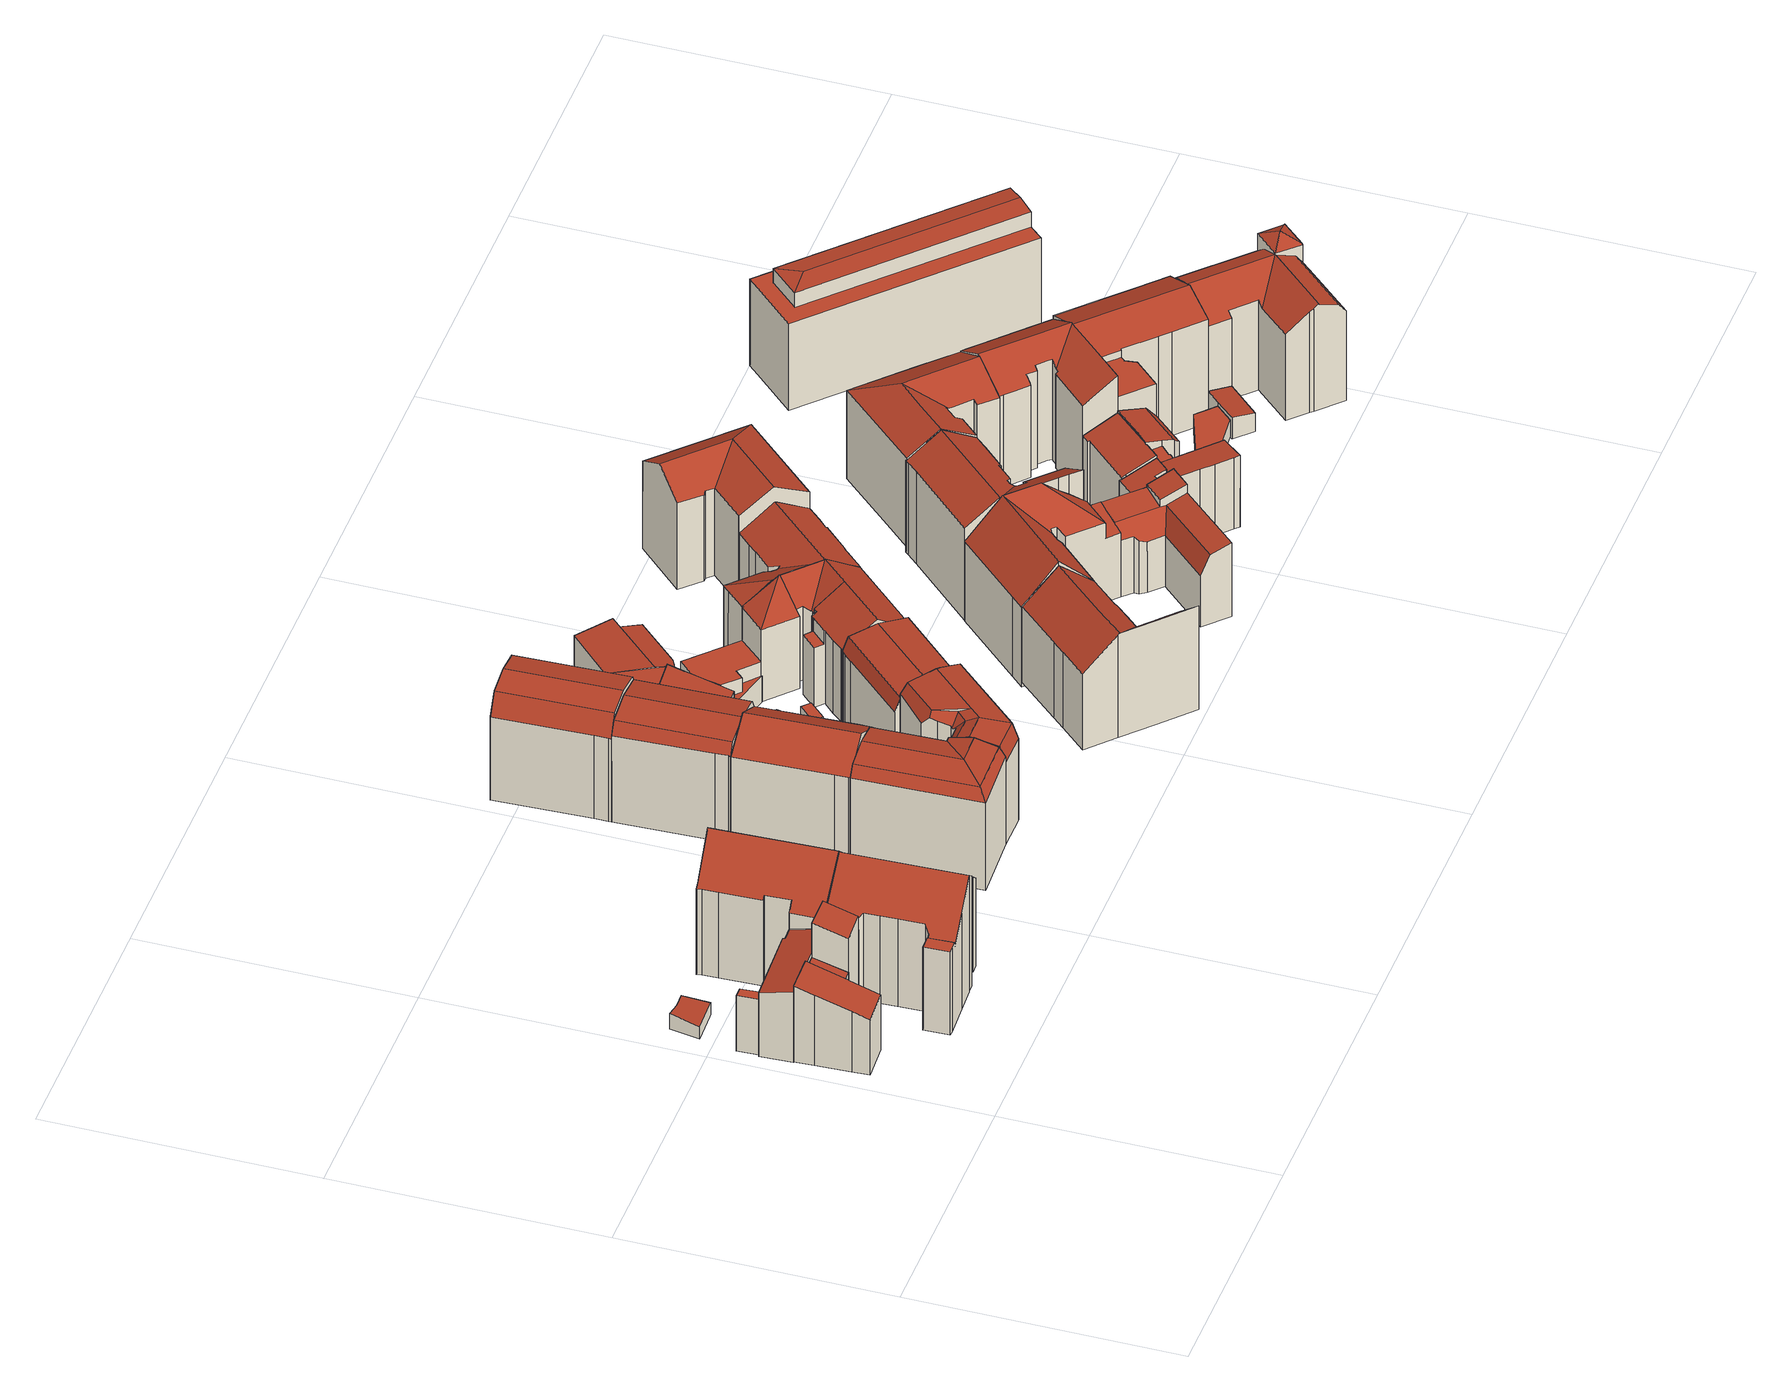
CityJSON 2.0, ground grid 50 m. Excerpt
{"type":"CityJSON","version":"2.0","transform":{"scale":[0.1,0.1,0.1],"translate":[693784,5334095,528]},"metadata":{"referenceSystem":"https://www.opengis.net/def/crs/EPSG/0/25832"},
"CityObjects":{
"building1":{"type":"Building","attributes":{"Gemeindeschluessel":"09162000","HoeheDach":"542.620","HoeheGrund":"530.890","Methode":"3100","NiedrigsteTraufeDesGebaeudes":"542.620","Geometrietyp2DReferenz":"3000","function":"31001_2000","roofType":"1000","measuredHeight":11.73},"geometry":[{"type":"MultiSurface","lod":"2","boundaries":[[[0,1,2,3]],[[4,5,6,7]],[[1,0,5,4]],[[7,6,3,2]],[[1,4,7,2]],[[5,0,3,6]]],"semantics":{"surfaces":[{"type":"WallSurface"},{"type":"RoofSurface"},{"type":"GroundSurface"}],"values":[0,0,1,2,0,0]}}]},
"building2":{"type":"Building","attributes":{"Gemeindeschluessel":"09162000","HoeheDach":"546.995","HoeheGrund":"531.020","Methode":"2000","NiedrigsteTraufeDesGebaeudes":"542.704","Geometrietyp2DReferenz":"3000","function":"31001_1000","roofType":"2100","measuredHeight":15.97,"storeysAboveGround":3},"geometry":[{"type":"MultiSurface","lod":"2","boundaries":[[[8,9,10,11,12]],[[13,14,15,16]],[[15,14,17,18,19,20,21,22]],[[23,11,10,24]],[[21,12,11,23,25,26,22]],[[27,17,14,13]],[[24,10,9,28]],[[24,28,29,30,31,27,13,16,26,25,23]],[[30,29,28,9,8,20,19]],[[12,21,20,8]],[[31,18,17,27]],[[16,15,22,26]],[[30,19,18,31]]],"semantics":{"surfaces":[{"type":"RoofSurface"},{"type":"WallSurface"},{"type":"GroundSurface"}],"values":[0,1,0,1,1,1,1,2,1,1,1,1,1]}}]},
"building3":{"type":"Building","attributes":{"Gemeindeschluessel":"09162000","HoeheDach":"545.881","HoeheGrund":"530.920","Methode":"1000","NiedrigsteTraufeDesGebaeudes":"544.334","Geometrietyp2DReferenz":"3000","function":"31001_1000","roofType":"2100","measuredHeight":14.96,"storeysAboveGround":3},"geometry":[{"type":"MultiSurface","lod":"2","boundaries":[[[32,33,34,35]],[[36,37,38,39,7,6]],[[40,41,35,34,42,43]],[[44,45,46,47]],[[41,40,44,47,48,6,7,39,32,35]],[[39,38,33,32]],[[46,45,43,42,34,33,38,37,36,49]],[[40,43,45,44]],[[48,49,36,6]],[[47,46,49,48]]],"semantics":{"surfaces":[{"type":"WallSurface"},{"type":"GroundSurface"},{"type":"RoofSurface"}],"values":[0,0,0,0,1,0,2,0,0,0]}}]},
"building4":{"type":"Building","attributes":{"Gemeindeschluessel":"09162000","HoeheDach":"533.959","HoeheGrund":"530.830","Methode":"1000","NiedrigsteTraufeDesGebaeudes":"533.350","Geometrietyp2DReferenz":"3000","function":"31001_2000","roofType":"9999","measuredHeight":3.13},"geometry":[{"type":"MultiSurface","lod":"2","boundaries":[[[50,51,52,53,54,55]],[[56,53,52,57,58,59]],[[54,53,56,59,60,61,55]],[[62,60,59,58]],[[50,55,61,63]],[[51,50,63,62,58,57,52]],[[63,61,60,62]]],"semantics":{"surfaces":[{"type":"WallSurface"},{"type":"RoofSurface"},{"type":"GroundSurface"}],"values":[0,0,1,0,0,2,0]}}]},
"building5":{"type":"Building","attributes":{"Gemeindeschluessel":"09162000","HoeheDach":"555.430","HoeheGrund":"530.810","Methode":"2000","NiedrigsteTraufeDesGebaeudes":"547.270","Geometrietyp2DReferenz":"3000","function":"31001_1000","roofType":"3100","measuredHeight":24.62,"storeysAboveGround":5},"geometry":[{"type":"MultiSurface","lod":"2","boundaries":[[[64,65,66,67]],[[68,69,70,71]],[[72,73,74,75,76,77,78]],[[79,80,81,73,72]],[[82,83,84,85,86,87,88,89,90,91,92,70,69,93,75,74,94]],[[95,93,69,68]],[[96,97,98,99]],[[100,101,102,103,104,105,106,107,108,109,98,97,85,84]],[[110,80,79,111]],[[85,97,96,112,113,86]],[[114,104,103,115]],[[110,116,117,82,94,81,80]],[[118,107,106,119]],[[111,79,72,78]],[[120,83,82,117]],[[121,91,90,122]],[[120,123,124,100,84,83]],[[125,102,101,126]],[[119,127,114,115,125,126,124,123,120,117,116,110,111,78,77,76,95,68,71,128,121,122,129,130,131,132,133,113,112,96,99,134,135,118]],[[127,105,104,114]],[[65,88,87,133,132,131,66]],[[135,108,107,118]],[[99,98,109,134]],[[130,129,122,90,89,64,67]],[[119,106,105,127]],[[71,70,92,128]],[[76,75,93,95]],[[134,109,108,135]],[[74,73,81,94]],[[128,92,91,121]],[[115,103,102,125]],[[126,101,100,124]],[[133,87,86,113]],[[130,67,66,131]],[[88,65,64,89]]],"semantics":{"surfaces":[{"type":"RoofSurface"},{"type":"WallSurface"},{"type":"GroundSurface"}],"values":[0,1,1,0,0,1,1,0,1,1,1,1,1,1,1,1,1,1,2,1,1,1,1,1,1,1,1,1,1,1,1,1,1,1,1]}}]},
"building6":{"type":"Building","attributes":{"Gemeindeschluessel":"09162000","HoeheDach":"555.786","HoeheGrund":"530.720","Methode":"2000","NiedrigsteTraufeDesGebaeudes":"547.889","Geometrietyp2DReferenz":"3000","function":"31001_1000","roofType":"3100","measuredHeight":25.07,"storeysAboveGround":5},"geometry":[{"type":"MultiSurface","lod":"2","boundaries":[[[136,137,138,139]],[[140,141,142,143,144,145]],[[146,147,148,149,150,151]],[[139,138,152,153]],[[154,155,156,157]],[[158,157,156,159,142,141]],[[143,142,159,160,161,162,163,152,138,137,164,165,166,144]],[[163,162,161,167,168,169]],[[159,156,155,151,150,149,170,160]],[[161,160,170,149,148,171,172,167]],[[158,141,140,145,173,174,175,136,139,153,169,168,167,172,171,148,147,146,154,157]],[[146,151,155,154]],[[175,164,137,136]],[[174,165,164,175]],[[173,166,165,174]],[[153,152,163,169]],[[145,144,166,173]]],"semantics":{"surfaces":[{"type":"WallSurface"},{"type":"RoofSurface"},{"type":"GroundSurface"}],"values":[0,0,0,0,0,0,1,0,1,0,2,0,0,0,0,0,0]}}]},
"building7":{"type":"Building","attributes":{"Gemeindeschluessel":"09162000","HoeheDach":"552.130","HoeheGrund":"530.731","Methode":"2000","NiedrigsteTraufeDesGebaeudes":"548.979","Geometrietyp2DReferenz":"3000","function":"31001_9998","roofType":"3100","measuredHeight":21.4,"storeysAboveGround":5},"geometry":[{"type":"MultiSurface","lod":"2","boundaries":[[[176,177,178,179]],[[177,180,181]],[[182,180,177,176]],[[183,184,181,180,182,185,186]],[[177,181,187,178]],[[188,189,190,179,178,187,191]],[[192,193,183,186]],[[190,189,194,195]],[[194,189,188,193,192]],[[176,179,190,195]],[[185,182,176,195]],[[191,187,181,184]],[[185,195,194,192,186]],[[193,188,191,184,183]]],"semantics":{"surfaces":[{"type":"RoofSurface"},{"type":"WallSurface"},{"type":"GroundSurface"}],"values":[0,1,0,1,0,1,1,0,1,0,0,1,0,2]}}]},
"building8":{"type":"Building","attributes":{"Gemeindeschluessel":"09162000","HoeheDach":"553.183","HoeheGrund":"530.721","Methode":"2000","NiedrigsteTraufeDesGebaeudes":"549.172","Geometrietyp2DReferenz":"3000","function":"31001_9998","roofType":"3100","measuredHeight":22.46,"storeysAboveGround":5},"geometry":[{"type":"MultiSurface","lod":"2","boundaries":[[[196,197,198,199,200]],[[201,202,203,204,198,197]],[[200,199,205,206]],[[207,208,209,191]],[[210,202,201,211]],[[188,203,202,210]],[[204,209,208,212,205,199,198]],[[213,212,208,207]],[[191,209,204,203,188]],[[206,205,212,213]],[[196,200,206,213,207,191,188,210,211]],[[211,201,197,196]]],"semantics":{"surfaces":[{"type":"WallSurface"},{"type":"RoofSurface"},{"type":"GroundSurface"}],"values":[0,1,0,0,0,0,1,0,0,0,2,0]}}]},
"building9":{"type":"Building","attributes":{"Gemeindeschluessel":"09162000","HoeheDach":"552.180","HoeheGrund":"530.696","Methode":"2000","NiedrigsteTraufeDesGebaeudes":"548.830","Geometrietyp2DReferenz":"3000","function":"31001_9998","roofType":"3100","measuredHeight":21.48,"storeysAboveGround":5},"geometry":[{"type":"MultiSurface","lod":"2","boundaries":[[[214,215,216,217,218,219]],[[220,221,222,223,224,219,218]],[[196,225,226,221,220,227,228,200]],[[226,229,222,221]],[[230,231,224,223]],[[228,216,215,200]],[[225,232,229,226]],[[220,218,217,227]],[[227,217,216,228]],[[196,200,215,214,231,230,233]],[[231,214,219,224]],[[196,233,232,225]],[[229,232,233,230,223,222]]],"semantics":{"surfaces":[{"type":"RoofSurface"},{"type":"WallSurface"},{"type":"GroundSurface"}],"values":[0,1,2,1,0,1,1,1,1,1,0,1,0]}}]},
"building10":{"type":"Building","attributes":{"Gemeindeschluessel":"09162000","HoeheDach":"552.080","HoeheGrund":"530.688","Methode":"2000","NiedrigsteTraufeDesGebaeudes":"547.943","Geometrietyp2DReferenz":"3000","function":"31001_9998","roofType":"2100","measuredHeight":21.39,"storeysAboveGround":5},"geometry":[{"type":"MultiSurface","lod":"2","boundaries":[[[234,235,236,237]],[[238,239,240,241,242]],[[237,236,243,183]],[[244,245,246,247]],[[248,249,250,251]],[[236,235,252,253]],[[254,251,250,255,256]],[[249,248,257,258,259,260]],[[254,256,261,262]],[[263,264,265]],[[264,241,240,266,265]],[[183,243,267,244,247,268,184]],[[239,262,261,266,240]],[[245,264,263,246]],[[247,246,259,258,268]],[[243,236,253,267]],[[254,262,239,238,234,237,183,184,257,248,251]],[[253,252,242,241,264,245]],[[267,253,245,244]],[[263,265,255,250,249,260]],[[234,238,242,252,235]],[[246,263,260,259]],[[255,265,266,261,256]],[[184,268,258,257]]],"semantics":{"surfaces":[{"type":"WallSurface"},{"type":"RoofSurface"},{"type":"GroundSurface"}],"values":[0,0,0,1,0,1,0,0,0,0,1,0,0,1,1,1,2,1,1,1,0,1,1,0]}}]},
"building11":{"type":"Building","attributes":{"Gemeindeschluessel":"09162000","HoeheDach":"553.071","HoeheGrund":"530.691","Methode":"2000","NiedrigsteTraufeDesGebaeudes":"548.026","Geometrietyp2DReferenz":"3000","function":"31001_9998","roofType":"3100","measuredHeight":22.38,"storeysAboveGround":5},"geometry":[{"type":"MultiSurface","lod":"2","boundaries":[[[221,269,270,271]],[[272,273,220,221,271,274,275,276]],[[272,277,278,273]],[[273,278,279,220]],[[271,270,280,274]],[[220,279,281,282,283,269,221]],[[284,276,275,285,286,287,288]],[[282,281,288,287]],[[277,272,276,284]],[[280,270,269,283,286,285]],[[274,280,285,275]],[[277,284,288,281,279,278]],[[283,282,287,286]]],"semantics":{"surfaces":[{"type":"WallSurface"},{"type":"GroundSurface"},{"type":"RoofSurface"}],"values":[0,1,0,0,0,0,0,2,0,2,0,2,2]}}]},
"building12":{"type":"Building","attributes":{"Gemeindeschluessel":"09162000","HoeheDach":"538.219","HoeheGrund":"530.632","Methode":"1000","NiedrigsteTraufeDesGebaeudes":"536.953","Geometrietyp2DReferenz":"3000","function":"31001_2000","roofType":"2100","measuredHeight":7.59,"storeysAboveGround":2},"geometry":[{"type":"MultiSurface","lod":"2","boundaries":[[[289,290,291,292]],[[293,294,291,290,295,296]],[[297,298,299,289,292,300]],[[289,299,295,290]],[[297,300,294,293]],[[299,298,296,295]],[[298,297,293,296]],[[292,291,294,300]]],"semantics":{"surfaces":[{"type":"WallSurface"},{"type":"RoofSurface"},{"type":"GroundSurface"}],"values":[0,1,2,0,0,0,0,0]}}]},
"building13":{"type":"Building","attributes":{"Gemeindeschluessel":"09162000","HoeheDach":"534.201","HoeheGrund":"530.664","Methode":"1000","NiedrigsteTraufeDesGebaeudes":"534.201","Geometrietyp2DReferenz":"3000","function":"31001_2000","roofType":"1000","measuredHeight":3.54},"geometry":[{"type":"MultiSurface","lod":"2","boundaries":[[[301,302,303,304]],[[305,304,303,306]],[[307,308,305,306]],[[307,302,301,308]],[[307,306,303,302]],[[308,301,304,305]]],"semantics":{"surfaces":[{"type":"WallSurface"},{"type":"GroundSurface"},{"type":"RoofSurface"}],"values":[0,0,0,0,1,2]}}]},
"building14":{"type":"Building","attributes":{"Gemeindeschluessel":"09162000","HoeheDach":"549.255","HoeheGrund":"530.826","Methode":"2000","NiedrigsteTraufeDesGebaeudes":"545.512","Geometrietyp2DReferenz":"3000","function":"31001_9998","roofType":"3100","measuredHeight":18.43,"storeysAboveGround":4},"geometry":[{"type":"MultiSurface","lod":"2","boundaries":[[[309,310,311,312]],[[313,311,310,314,315,316]],[[313,317,312,311]],[[318,319,320,321]],[[316,322,323,317,313]],[[324,325,326,327]],[[328,329,330,331]],[[332,322,316,315,333,334]],[[335,336,326,325,320,319,330,329,337]],[[323,322,332,338]],[[339,314,310,309]],[[331,330,319,318]],[[325,324,321,320]],[[335,334,333,336]],[[340,338,332,334,335,337]],[[333,315,314,339,327,326,336]],[[317,323,338,340,328,331,318,321,324,327,339,309,312]],[[340,337,329,328]]],"semantics":{"surfaces":[{"type":"WallSurface"},{"type":"RoofSurface"},{"type":"GroundSurface"}],"values":[0,1,0,0,0,0,0,1,1,0,0,0,0,1,0,0,2,0]}}]},
"building15":{"type":"Building","attributes":{"Gemeindeschluessel":"09162000","HoeheDach":"539.510","HoeheGrund":"530.661","Methode":"2000","NiedrigsteTraufeDesGebaeudes":"537.499","Geometrietyp2DReferenz":"3000","function":"31001_2000","roofType":"2100","measuredHeight":8.85,"storeysAboveGround":2},"geometry":[{"type":"MultiSurface","lod":"2","boundaries":[[[341,342,343,344]],[[345,341,344,346,347,348,349]],[[346,350,351,347]],[[342,352,353,354,351,350,343]],[[348,354,353,349]],[[345,352,342,341]],[[347,351,354,348]],[[349,353,352,345]],[[344,343,350,346]]],"semantics":{"surfaces":[{"type":"WallSurface"},{"type":"GroundSurface"},{"type":"RoofSurface"}],"values":[0,1,0,2,0,0,0,0,0]}}]},
"building16":{"type":"Building","attributes":{"Gemeindeschluessel":"09162000","HoeheDach":"533.245","HoeheGrund":"530.945","Methode":"1000","NiedrigsteTraufeDesGebaeudes":"533.245","Geometrietyp2DReferenz":"3000","function":"51009_1610","roofType":"1000","measuredHeight":2.3},"geometry":[{"type":"MultiSurface","lod":"2","boundaries":[[[355,356,357,358]],[[359,360,356,355]],[[361,357,356,360]],[[362,361,360,359]],[[355,358,362,359]],[[358,357,361,362]]],"semantics":{"surfaces":[{"type":"WallSurface"},{"type":"RoofSurface"},{"type":"GroundSurface"}],"values":[0,0,1,0,2,0]}}]},
"building17":{"type":"Building","attributes":{"Gemeindeschluessel":"09162000","HoeheDach":"538.840","HoeheGrund":"530.705","Methode":"2000","NiedrigsteTraufeDesGebaeudes":"537.329","Geometrietyp2DReferenz":"3000","function":"31001_2000","roofType":"1000","measuredHeight":8.13,"storeysAboveGround":2},"geometry":[{"type":"MultiSurface","lod":"2","boundaries":[[[363,364,365,346]],[[366,367,368,369]],[[369,368,370,371]],[[344,372,373,374]],[[346,365,372,344]],[[374,373,367,366]],[[371,370,364,363]],[[374,366,369,371,363,346,344]],[[372,365,364,370,368,367,373]]],"semantics":{"surfaces":[{"type":"WallSurface"},{"type":"GroundSurface"},{"type":"RoofSurface"}],"values":[0,0,0,0,0,0,0,1,2]}}]},
"building18":{"type":"Building","attributes":{"Gemeindeschluessel":"09162000","HoeheDach":"552.861","HoeheGrund":"530.870","Methode":"1000","NiedrigsteTraufeDesGebaeudes":"546.831","Geometrietyp2DReferenz":"3000","function":"31001_9998","roofType":"3100","measuredHeight":21.99,"storeysAboveGround":4},"geometry":[{"type":"MultiSurface","lod":"2","boundaries":[[[375,376,377,378,379,380,381,382,383,384]],[[385,381,380,386]],[[387,388,389,390,391,392,376,375]],[[393,394,395,396]],[[382,381,385,397,398]],[[399,378,377,400]],[[401,402,403,404]],[[391,405,406,392]],[[386,380,379,407]],[[396,395,398,397]],[[408,409,410,388,387,375,384,411,412]],[[405,391,390,413]],[[413,390,389,414]],[[406,415,400,377,376,392]],[[411,384,383,382,398,395,394,416,403,402]],[[407,379,378,399]],[[403,416,394,393,417,404]],[[386,407,399,400,415,406,405,413,414,410,409,408,412,401,404,417,393,396,397,385]],[[414,389,388,410]],[[412,411,402,401]]],"semantics":{"surfaces":[{"type":"RoofSurface"},{"type":"WallSurface"},{"type":"GroundSurface"}],"values":[0,1,0,1,1,1,1,1,1,1,1,1,1,1,0,1,1,2,1,1]}}]},
"building19":{"type":"Building","attributes":{"Gemeindeschluessel":"09162000","HoeheDach":"538.473","HoeheGrund":"530.968","Methode":"2000","NiedrigsteTraufeDesGebaeudes":"537.447","Geometrietyp2DReferenz":"3000","function":"31001_2000","roofType":"1000","measuredHeight":7.5,"storeysAboveGround":2},"geometry":[{"type":"MultiSurface","lod":"2","boundaries":[[[418,419,420,421,422]],[[419,423,424,420]],[[423,425,426,427,424]],[[420,424,427,421]],[[423,419,418,425]],[[421,427,426,422]],[[422,426,425,418]]],"semantics":{"surfaces":[{"type":"GroundSurface"},{"type":"WallSurface"},{"type":"RoofSurface"}],"values":[0,1,2,1,1,1,1]}}]},
"building20":{"type":"Building","attributes":{"Gemeindeschluessel":"09162000","HoeheDach":"550.090","HoeheGrund":"530.601","Methode":"2000","NiedrigsteTraufeDesGebaeudes":"536.090","Geometrietyp2DReferenz":"3000","function":"31001_1000","roofType":"3100","measuredHeight":19.49,"storeysAboveGround":5},"geometry":[{"type":"MultiSurface","lod":"2","boundaries":[[[428,429,430,431,432,433]],[[434,435,436,437,438,439,440,441]],[[442,433,443,444]],[[445,437,436,446]],[[447,448,449,450]],[[451,452,453,454]],[[455,456,457,458,430,429]],[[459,460,448,461]],[[462,463,464,459,461,465]],[[466,467,468,469]],[[470,428,433,442,463,471]],[[438,472,473,439]],[[463,442,474,464]],[[472,438,437,445]],[[475,476,477,478]],[[479,480,481,482,467,466]],[[431,430,458]],[[483,484,434,441,485,486]],[[441,440,487,453,452,468,467,482,488,489,485]],[[483,486,490,491,481,480,492,493,451,454,494,456,455,470,471,495,496,447,450,475,478,497,498,499,473,472,445,446,500,484]],[[464,474,460,459]],[[471,463,462,495]],[[501,487,440]],[[457,456,494,502,503]],[[440,439,504,503,502,501]],[[469,505,479,466]],[[447,496,465,461,448]],[[504,439,473,499,506,432,431]],[[500,435,434,484]],[[446,436,435,500]],[[494,454,453,487,501,502]],[[450,449,476,475]],[[432,506,507,508,443,433]],[[490,489,488,491]],[[497,508,507,498]],[[480,479,505,492]],[[460,474,442,444,477,476,449,448]],[[493,468,452,451]],[[455,429,428,470]],[[457,503,504,431,458]],[[495,462,465,496]],[[491,488,482,481]],[[497,478,477,444,443,508]],[[486,485,489,490]],[[498,507,506,499]],[[469,468,493,492,505]]],"semantics":{"surfaces":[{"type":"RoofSurface"},{"type":"WallSurface"},{"type":"GroundSurface"}],"values":[0,0,1,1,1,1,1,1,0,1,1,1,1,1,1,1,1,1,0,2,1,1,1,1,0,0,1,1,1,1,1,1,0,1,1,1,0,1,1,0,1,1,1,1,1,1]}}]},
"building21":{"type":"Building","attributes":{"Gemeindeschluessel":"09162000","HoeheDach":"536.552","HoeheGrund":"530.982","Methode":"1000","NiedrigsteTraufeDesGebaeudes":"534.986","Geometrietyp2DReferenz":"3000","function":"31001_2000","roofType":"2100","measuredHeight":5.57},"geometry":[{"type":"MultiSurface","lod":"2","boundaries":[[[509,510,511,512,513,514,515,516,517,518]],[[519,520,521,522,523,524,525,421,420,526]],[[521,520,514,513]],[[522,512,511,523]],[[520,519,515,514]],[[510,509,525,524]],[[524,523,511,510]],[[522,521,513,512]],[[518,517,420,421]],[[525,509,518,421]],[[519,526,516,515]],[[516,526,420,517]]],"semantics":{"surfaces":[{"type":"RoofSurface"},{"type":"GroundSurface"},{"type":"WallSurface"}],"values":[0,1,2,2,2,2,2,2,2,2,2,2]}}]},
"building22":{"type":"Building","attributes":{"Gemeindeschluessel":"09162000","HoeheDach":"549.900","HoeheGrund":"530.823","Methode":"2000","NiedrigsteTraufeDesGebaeudes":"545.803","Geometrietyp2DReferenz":"3000","function":"31001_9998","roofType":"3100","measuredHeight":19.08,"storeysAboveGround":4},"geometry":[{"type":"MultiSurface","lod":"2","boundaries":[[[527,528,529,530,531,532,533]],[[534,535,536,537]],[[538,539,540,541,542]],[[543,544,545,546,547,529,528,548,549]],[[550,551,552,553,531,530,541,540]],[[554,548,528,527]],[[555,554,527,533,556,557,558,559,539,538,560,561,534,537,562,563,564,565]],[[558,551,550,559]],[[560,566,567,561]],[[547,536,535,567,566,542,541,530,529]],[[543,549,555,565]],[[533,532,568,556]],[[562,537,536,547,546]],[[561,567,535,534]],[[552,551,558,557]],[[564,544,543,565]],[[562,546,545,563]],[[531,553,568,532]],[[563,545,544,564]],[[555,549,548,554]],[[550,540,539,559]],[[553,552,557,556,568]],[[542,566,560,538]]],"semantics":{"surfaces":[{"type":"WallSurface"},{"type":"RoofSurface"},{"type":"GroundSurface"}],"values":[0,0,0,1,1,0,2,0,0,1,0,0,0,0,0,0,0,1,0,0,0,0,0]}}]},
"building23":{"type":"Building","attributes":{"Gemeindeschluessel":"09162000","HoeheDach":"553.730","HoeheGrund":"529.897","Methode":"2000","NiedrigsteTraufeDesGebaeudes":"543.545","Geometrietyp2DReferenz":"3000","function":"31001_9998","roofType":"3100","measuredHeight":23.83,"storeysAboveGround":4},"geometry":[{"type":"MultiSurface","lod":"2","boundaries":[[[569,570,571,572]],[[573,574,575,576,577]],[[578,579,580,581,571,570,582]],[[583,584,585,586]],[[587,588,589,578,582,590,591]],[[576,590,592,593,594,595,577]],[[596,597,598,587,591]],[[599,593,592,600]],[[601,602,583,586,579,578,589]],[[576,575,603,604,596,591,590]],[[605,595,594,606]],[[572,571,581,607]],[[585,580,579,586]],[[587,598,608,588]],[[609,584,583,602]],[[582,570,569,600,592,590]],[[610,603,575,574]],[[611,604,603,610]],[[573,577,595,605]],[[593,599,606,594]],[[601,589,588,608]],[[601,608,598,597,611,610,574,573,605,606,599,600,569,572,607,609,602]],[[609,607,581,580,585,584]],[[597,596,604,611]]],"semantics":{"surfaces":[{"type":"WallSurface"},{"type":"RoofSurface"},{"type":"GroundSurface"}],"values":[0,0,1,1,1,1,0,0,0,1,0,0,0,0,0,0,0,0,0,0,0,2,0,0]}}]},
"building24":{"type":"Building","attributes":{"Gemeindeschluessel":"09162000","HoeheDach":"547.296","HoeheGrund":"529.897","Methode":"2000","NiedrigsteTraufeDesGebaeudes":"540.613","Geometrietyp2DReferenz":"3000","function":"31001_9998","roofType":"2100","measuredHeight":17.4,"storeysAboveGround":3},"geometry":[{"type":"MultiSurface","lod":"2","boundaries":[[[612,613,614,615,616]],[[617,618,619,620,621,622,623,624]],[[625,617,624,626]],[[615,619,618,627,616]],[[614,628,619,615]],[[617,625,629,627,618]],[[609,602,622,621,630]],[[613,612,629,625,626,631,602,609,632,633,634]],[[633,632,635,636,637,638]],[[620,636,635,630,621]],[[613,634,639,640,628,614]],[[609,630,635,632]],[[640,641,620,619,628]],[[633,638,639,634]],[[631,623,622,602]],[[640,639,638,637,641]],[[620,641,637,636]],[[626,624,623,631]],[[612,616,627,629]]],"semantics":{"surfaces":[{"type":"WallSurface"},{"type":"RoofSurface"},{"type":"GroundSurface"}],"values":[0,1,0,1,1,0,0,2,0,1,0,0,0,0,0,1,0,0,0]}}]},
"building25":{"type":"Building","attributes":{"Gemeindeschluessel":"09162000","HoeheDach":"553.510","HoeheGrund":"530.043","Methode":"2000","NiedrigsteTraufeDesGebaeudes":"549.279","Geometrietyp2DReferenz":"3000","function":"31001_9998","roofType":"3100","measuredHeight":23.47,"storeysAboveGround":5},"geometry":[{"type":"MultiSurface","lod":"2","boundaries":[[[642,643,644,645]],[[646,647,648,649]],[[650,651,652,653]],[[654,655,656,657,648,647,658,659,660,661]],[[662,663,664,665]],[[645,644,666,667]],[[659,658,668,669]],[[653,652,643,642]],[[670,671,661,672,673]],[[667,666,665,664]],[[669,663,662,660,659]],[[674,675,676,677,678]],[[679,657,656,680]],[[663,669,668,646,649,679,680,681,682,671,670,683,684,675,674,650,653,642,645,667,664]],[[684,685,676,675]],[[680,656,655,681]],[[648,657,679,649]],[[683,686,685,684]],[[681,655,654,682]],[[668,658,647,646]],[[672,661,660,662,665,666,644,643,652,651,678,677]],[[674,678,651,650]],[[672,677,676,685,686,673]],[[686,683,670,673]],[[654,661,671,682]]],"semantics":{"surfaces":[{"type":"WallSurface"},{"type":"RoofSurface"},{"type":"GroundSurface"}],"values":[0,0,0,1,0,0,0,0,0,0,0,0,0,2,0,0,0,0,0,0,1,0,1,0,0]}}]},
"building26":{"type":"Building","attributes":{"Gemeindeschluessel":"09162000","HoeheDach":"553.020","HoeheGrund":"530.942","Methode":"2000","NiedrigsteTraufeDesGebaeudes":"549.139","Geometrietyp2DReferenz":"3000","function":"31001_9998","roofType":"3100","measuredHeight":22.08,"storeysAboveGround":5},"geometry":[{"type":"MultiSurface","lod":"2","boundaries":[[[687,688,689,690]],[[691,692,693,694,695]],[[696,697,690,692,691,698]],[[699,700,688,687,701]],[[689,702,694,693]],[[703,704,697,705]],[[700,699,706,703,705,707,708,695,694,702]],[[689,693,692,690]],[[688,700,702,689]],[[708,698,691,695]],[[706,709,704,703]],[[705,697,696,707]],[[687,690,697,704,709,701]],[[699,701,709,706]],[[696,698,708,707]]],"semantics":{"surfaces":[{"type":"RoofSurface"},{"type":"WallSurface"},{"type":"GroundSurface"}],"values":[0,1,0,1,1,1,2,0,1,1,1,1,0,1,1]}}]},
"building27":{"type":"Building","attributes":{"Gemeindeschluessel":"09162000","HoeheDach":"545.365","HoeheGrund":"529.897","Methode":"2000","NiedrigsteTraufeDesGebaeudes":"537.810","Geometrietyp2DReferenz":"3000","function":"31001_9998","roofType":"1000","measuredHeight":15.47,"storeysAboveGround":2},"geometry":[{"type":"MultiSurface","lod":"2","boundaries":[[[710,711,712,713]],[[633,632,609,607,714,715,716,717,718,719]],[[713,720,721,710]],[[722,711,710,721,723,724]],[[718,725,726,719]],[[717,727,725,718]],[[609,728,729,607]],[[730,731,732,733]],[[721,720,734,735,729,728,723]],[[717,716,712,711,722,727]],[[722,724,736,737,738,739,726,725,727]],[[732,738,737,733]],[[607,729,735,714]],[[714,735,734,715]],[[633,719,726,739,731,730]],[[609,632,736,724,723,728]],[[716,715,734,720,713,712]],[[632,633,730,733,737,736]],[[731,739,738,732]]],"semantics":{"surfaces":[{"type":"RoofSurface"},{"type":"GroundSurface"},{"type":"WallSurface"}],"values":[0,1,2,2,2,2,2,0,0,2,0,2,2,2,2,2,2,2,2]}}]},
"building28":{"type":"Building","attributes":{"Gemeindeschluessel":"09162000","HoeheDach":"545.949","HoeheGrund":"530.210","Methode":"1000","NiedrigsteTraufeDesGebaeudes":"543.617","Geometrietyp2DReferenz":"3000","function":"31001_9998","roofType":"2100","measuredHeight":15.74,"storeysAboveGround":2},"geometry":[{"type":"MultiSurface","lod":"2","boundaries":[[[740,741,742,743]],[[743,742,744,745]],[[746,747,748,749]],[[750,751,741,740]],[[749,748,751,750]],[[752,753,745,744,754,755]],[[752,755,747,746]],[[749,750,740,743,745,753,752,746]],[[747,755,754,744,742,741,751,748]]],"semantics":{"surfaces":[{"type":"WallSurface"},{"type":"GroundSurface"},{"type":"RoofSurface"}],"values":[0,0,0,0,0,0,0,1,2]}}]},
"building29":{"type":"Building","attributes":{"Gemeindeschluessel":"09162000","HoeheDach":"533.550","HoeheGrund":"531.242","Methode":"2000","NiedrigsteTraufeDesGebaeudes":"533.550","Geometrietyp2DReferenz":"3000","function":"31001_2000","roofType":"1000","measuredHeight":2.31},"geometry":[{"type":"MultiSurface","lod":"2","boundaries":[[[756,757,758,759]],[[760,756,759,761]],[[762,757,756,760]],[[761,759,758,763]],[[762,760,761,763]],[[762,763,758,757]]],"semantics":{"surfaces":[{"type":"WallSurface"},{"type":"RoofSurface"},{"type":"GroundSurface"}],"values":[0,1,0,0,0,2]}}]},
"building30":{"type":"Building","attributes":{"Gemeindeschluessel":"09162000","HoeheDach":"546.255","HoeheGrund":"530.069","Methode":"2000","NiedrigsteTraufeDesGebaeudes":"542.500","Geometrietyp2DReferenz":"3000","function":"31001_9998","roofType":"1000","measuredHeight":16.19,"storeysAboveGround":3},"geometry":[{"type":"MultiSurface","lod":"2","boundaries":[[[764,765,766,767]],[[768,769,770,771,772]],[[773,774,775,776,777]],[[777,776,771,770,778,779]],[[780,781,782]],[[783,773,777,784,785]],[[786,787,775,774]],[[773,783,788,789,764,767,790,791,792,793,769,768,786,774]],[[794,766,765,795,796,781,797,798]],[[790,794,798,791]],[[767,766,794,790]],[[775,787,772,771,776]],[[799,800,782]],[[780,782,800,785,784,801,802,803]],[[784,777,779,801]],[[796,804,799,782,781]],[[788,783,785,800,799,804]],[[803,797,781,780]],[[789,788,804,796,795]],[[793,792,802,801,779,778]],[[768,772,787,786]],[[792,791,798,797,803,802]],[[793,778,770,769]],[[789,795,765,764]]],"semantics":{"surfaces":[{"type":"WallSurface"},{"type":"RoofSurface"},{"type":"GroundSurface"}],"values":[0,0,0,1,0,0,0,2,1,0,0,1,0,1,0,1,0,0,0,0,0,0,0,0]}}]},
"building31":{"type":"Building","attributes":{"Gemeindeschluessel":"09162000","HoeheDach":"553.570","HoeheGrund":"531.080","Methode":"1000","NiedrigsteTraufeDesGebaeudes":"549.795","Geometrietyp2DReferenz":"3000","function":"31001_9998","roofType":"3100","measuredHeight":22.49,"storeysAboveGround":5},"geometry":[{"type":"MultiSurface","lod":"2","boundaries":[[[805,806,807,808,809,810,811,812]],[[813,814,815,816]],[[817,818,819,820,821,822]],[[823,824,821,825,826,827]],[[815,814,828,829,811,810,822,830,831]],[[832,833,808,807]],[[834,828,814,813]],[[835,816,815,831,823,827]],[[820,819,836,837,825,821]],[[838,839,833,832]],[[840,841,838,832,807,806,805,812,842,834,813,816,835,827,826,825,837,836]],[[841,840,836,819,818,843]],[[834,842,812,811,829,828]],[[841,843,839,838]],[[831,830,822,821,824,823]],[[809,808,833,839,843,818,817,822,810]]],"semantics":{"surfaces":[{"type":"WallSurface"},{"type":"RoofSurface"},{"type":"GroundSurface"}],"values":[0,0,1,0,1,0,0,0,0,0,2,0,0,0,1,1]}}]},
"building32":{"type":"Building","attributes":{"Gemeindeschluessel":"09162000","HoeheDach":"553.700","HoeheGrund":"530.055","Methode":"2000","NiedrigsteTraufeDesGebaeudes":"549.630","Geometrietyp2DReferenz":"3000","function":"31001_9998","roofType":"3100","measuredHeight":23.64,"storeysAboveGround":5},"geometry":[{"type":"MultiSurface","lod":"2","boundaries":[[[844,845,846,847]],[[848,849,850,851]],[[852,853,854,855,856,857,858,859]],[[860,858,857,861]],[[862,863,864,865]],[[847,846,866,867]],[[868,853,852,769]],[[869,870,849,848]],[[871,863,862,872,851,850]],[[868,873,874,865,864,855,854,853]],[[865,874,873,868,769,875,860,861,876,877,878,844,847,867,879,880,881,882,883,884,885,869,848,851,872,862]],[[878,877,886,887,845,844]],[[769,852,859,875]],[[888,889,890,870,869,885,884,883]],[[857,856,886,877,876,861]],[[891,864,863,871,850,849,870,890]],[[881,880,892,893,894,882]],[[894,893,892,895,866,846,845,887,886,856,855,864,891,890,889,888]],[[882,894,888,883]],[[859,858,860,875]],[[880,879,867,866,895,892]]],"semantics":{"surfaces":[{"type":"WallSurface"},{"type":"RoofSurface"},{"type":"GroundSurface"}],"values":[0,0,1,0,0,0,0,0,0,0,2,0,0,0,0,1,0,1,0,0,0]}}]},
"building33":{"type":"Building","attributes":{"Gemeindeschluessel":"09162000","HoeheDach":"534.700","HoeheGrund":"531.160","Methode":"2000","NiedrigsteTraufeDesGebaeudes":"534.700","Geometrietyp2DReferenz":"3000","function":"31001_2000","roofType":"1000","measuredHeight":3.54},"geometry":[{"type":"MultiSurface","lod":"2","boundaries":[[[896,897,898,899,900,901]],[[900,902,903,901]],[[901,903,904,896]],[[898,905,906,899]],[[897,907,905,898]],[[896,904,907,897]],[[899,906,902,900]],[[903,902,906,905,907,904]]],"semantics":{"surfaces":[{"type":"GroundSurface"},{"type":"WallSurface"},{"type":"RoofSurface"}],"values":[0,1,1,1,1,1,1,2]}}]},
"building34":{"type":"Building","attributes":{"Gemeindeschluessel":"09162000","HoeheDach":"553.460","HoeheGrund":"528.813","Methode":"2000","NiedrigsteTraufeDesGebaeudes":"549.250","Geometrietyp2DReferenz":"3000","function":"31001_9998","roofType":"3100","measuredHeight":24.65,"storeysAboveGround":5},"geometry":[{"type":"MultiSurface","lod":"2","boundaries":[[[908,909,910,911]],[[911,910,912,913]],[[914,915,916,917]],[[917,916,918,919]],[[920,921,922,923]],[[923,922,924,925]],[[926,927,918,916,915,928,929,930]],[[931,932,933,934]],[[914,935,936,928,915]],[[912,910,909,937,938,933,932]],[[939,940,921,920]],[[928,936,924,922,921,940,929]],[[914,917,919,941,908,911,913,931,934,939,920,923,925,935]],[[939,934,933,938,930,929,940]],[[919,918,927,941]],[[937,926,930,938]],[[925,924,936,935]],[[908,941,927,926,937,909]],[[913,912,932,931]]],"semantics":{"surfaces":[{"type":"WallSurface"},{"type":"RoofSurface"},{"type":"GroundSurface"}],"values":[0,0,0,0,0,0,1,0,0,1,0,1,2,0,0,0,0,0,0]}}]},
"building35":{"type":"Building","attributes":{"Gemeindeschluessel":"09162000","HoeheDach":"535.643","HoeheGrund":"531.000","Methode":"1000","NiedrigsteTraufeDesGebaeudes":"534.903","Geometrietyp2DReferenz":"3000","function":"31001_2000","roofType":"1000","measuredHeight":4.64},"geometry":[{"type":"MultiSurface","lod":"2","boundaries":[[[942,943,944,945]],[[945,944,946,947]],[[947,946,948,949]],[[948,946,944,943,950,951]],[[951,950,943,942,952,953]],[[953,952,942,945,947,949]],[[949,948,951,953]]],"semantics":{"surfaces":[{"type":"WallSurface"},{"type":"RoofSurface"},{"type":"GroundSurface"}],"values":[0,0,0,1,0,2,0]}}]},
"building36":{"type":"Building","attributes":{"Gemeindeschluessel":"09162000","HoeheDach":"555.210","HoeheGrund":"530.996","Methode":"2000","NiedrigsteTraufeDesGebaeudes":"549.157","Geometrietyp2DReferenz":"3000","function":"31001_9998","roofType":"3100","measuredHeight":24.21,"storeysAboveGround":5},"geometry":[{"type":"MultiSurface","lod":"2","boundaries":[[[954,945,955,956,957,958]],[[959,960,961,962,963]],[[964,965,966,967,968,969,961,960]],[[970,971,972,973]],[[969,970,974,975,962,961]],[[970,973,976,977,974]],[[964,978,979,980,981,982,983,947,945,954,965]],[[947,984,955,945]],[[985,974,986,987,988,989]],[[990,991,986,974,956,955,984]],[[977,976,958,957]],[[967,966,972,971]],[[983,990,984,947]],[[985,992,975,974]],[[979,989,988,980]],[[965,954,958,976,973,972,966]],[[980,988,987,981]],[[979,978,959,963,992,985,989]],[[986,991,982,981,987]],[[992,963,962,975]],[[967,971,968]],[[964,960,959,978]],[[969,968,971,970]],[[974,977,957,956]],[[990,983,982,991]]],"semantics":{"surfaces":[{"type":"WallSurface"},{"type":"RoofSurface"},{"type":"GroundSurface"}],"values":[0,1,0,1,0,0,2,0,1,1,1,1,0,0,0,0,0,0,0,1,1,0,1,1,0]}}]},
"building37":{"type":"Building","attributes":{"Gemeindeschluessel":"09162000","HoeheDach":"553.067","HoeheGrund":"531.170","Methode":"2000","NiedrigsteTraufeDesGebaeudes":"549.470","Geometrietyp2DReferenz":"3000","function":"31001_1000","roofType":"3200","measuredHeight":21.9,"storeysAboveGround":6},"geometry":[{"type":"MultiSurface","lod":"2","boundaries":[[[993,994,995,996]],[[997,998,999,1000]],[[1001,1002,1003,1004,1005,1006,1007,994,993]],[[1003,1002,1008,1009]],[[1006,1010,1000,999,1011,1012,1007]],[[1010,1006,1005,1004,1003,1009,1013,1014,1015,997,1000]],[[995,1016,996]],[[1017,1016,1012,1011]],[[1008,1002,1001,1018,1017,1011,999,998,1019,1020,1021]],[[994,1007,1012,1016,995]],[[1021,1020,1019,998,997,1015,1014,1013]],[[1001,993,996,1018]],[[1018,996,1016,1017]],[[1009,1008,1021,1013]]],"semantics":{"surfaces":[{"type":"RoofSurface"},{"type":"WallSurface"},{"type":"GroundSurface"}],"values":[0,1,1,1,1,2,0,1,0,0,1,1,1,1]}}]}
},
"vertices":[
[7,451,146],[26,451,146],[26,451,29],[7,451,29],[28,413,146],[9,412,146],[9,412,29],[28,413,29],
[80,281,148],[90,291,151],[116,292,151],[114,355,169],[77,354,169],[13,253,30],[13,253,158],[10,316,178],[10,316,30],[14,221,147],[82,225,147],[80,280,165],[80,281,166],[77,354,190],[8,352,190],[114,355,30],[116,292,30],[77,354,30],[8,352,30],[14,221,30],[90,291,30],[80,281,30],[80,280,30],[82,225,30],
[154,414,29],[154,414,165],[178,415,165],[178,415,29],[9,412,163],[28,413,163],[154,419,163],[154,419,29],[180,356,29],[180,358,29],[180,358,178],[180,356,179],[114,355,29],[114,355,178],[8,352,178],[8,352,29],[5,411,29],[5,411,163],
[19,518,28],[79,521,28],[85,521,28],[85,521,54],[79,521,54],[19,518,54],[84,546,56],[84,546,28],[82,571,28],[82,571,59],[55,570,59],[29,574,60],[55,570,28],[29,574,28],
[177,295,223],[175,356,242],[114,355,242],[116,292,222],[202,235,28],[202,235,213],[201,265,213],[201,265,28],[156,176,204],[181,177,204],[181,177,193],[193,178,203],[193,178,28],[181,177,28],[156,176,28],[158,129,204],[167,129,204],[183,130,204],[227,132,232],[275,135,274],[276,135,274],[268,358,274],[264,358,271],[180,356,197],[175,356,193],[177,295,193],[178,295,193],[186,305,200],[200,294,213],[204,188,213],[183,130,193],[204,188,28],[333,360,28],[333,360,217],[336,273,216],[336,273,28],[292,136,260],[292,154,260],[307,155,246],[307,147,246],[327,148,229],[327,145,229],[344,146,214],[343,162,214],[340,165,217],[337,241,217],[167,129,28],[158,129,28],[268,358,28],[264,358,28],[327,148,28],[307,147,28],[183,130,28],[227,132,28],[343,162,28],[344,146,28],[275,135,28],[186,305,28],[178,295,28],[276,135,28],[292,136,28],[307,155,28],[292,154,28],[327,145,28],[200,294,28],[177,295,28],[116,292,28],[114,355,28],[175,356,28],[180,356,28],[337,241,28],[340,165,28],
[185,463,27],[185,463,208],[182,539,208],[182,539,27],[197,357,27],[264,358,27],[264,358,277],[197,357,214],[180,356,199],[180,356,27],[324,579,27],[324,584,27],[324,586,27],[324,586,215],[324,584,215],[324,579,215],[181,567,208],[181,567,27],[326,548,27],[326,548,215],[333,360,215],[333,360,27],[265,358,27],[265,358,278],[256,582,278],[253,582,275],[187,577,214],[180,577,208],[191,463,214],[194,416,214],[178,415,199],[253,582,27],[187,577,27],[180,577,27],[260,582,274],[260,582,27],[256,582,27],[178,415,27],[194,416,27],[191,463,27],
[602,252,241],[651,297,231],[646,429,231],[596,427,241],[661,297,231],[661,297,212],[662,253,241],[663,199,27],[661,297,27],[663,210,231],[663,199,213],[656,429,214],[532,426,27],[532,426,211],[545,426,231],[656,429,27],[539,193,210],[539,193,27],[539,194,211],[553,207,231],
[523,630,27],[523,630,212],[593,632,252],[660,634,213],[660,634,27],[531,452,212],[532,429,212],[532,426,212],[601,428,252],[667,458,214],[667,458,27],[666,430,27],[666,430,215],[656,429,221],[532,429,27],[531,452,27],[668,433,214],[668,433,27],
[649,634,232],[660,634,210],[661,639,208],[660,662,208],[654,838,210],[643,838,232],[654,838,27],[517,835,27],[517,835,209],[531,836,232],[587,837,242],[525,635,27],[524,658,27],[660,662,27],[661,639,27],[524,658,211],[537,631,232],[593,632,242],[525,635,212],[523,630,210],
[855,332,27],[855,332,199],[731,199,199],[731,199,27],[820,365,27],[807,377,27],[807,377,239],[815,369,241],[820,365,240],[663,199,199],[662,262,241],[715,262,241],[710,284,232],[661,284,232],[710,310,27],[710,310,214],[710,332,219],[710,332,27],[848,339,233],[727,209,233],[709,361,27],[710,346,222],[709,361,208],[703,298,27],[703,298,218],[706,304,213],[709,308,212],[766,416,213],[766,416,27],[729,303,232],[733,282,241],[719,346,232],[776,406,232],[663,209,232],[661,297,219],
[517,835,202],[517,840,202],[517,840,27],[653,869,27],[654,842,27],[517,865,27],[510,1043,27],[648,1045,27],[653,869,203],[654,842,203],[654,838,203],[517,865,203],[638,838,241],[588,837,251],[538,836,241],[648,1045,200],[510,1043,202],[531,1043,241],[580,1044,251],[630,1045,241],
[732,639,26],[732,639,91],[793,641,102],[793,641,26],[777,550,102],[795,640,102],[724,638,90],[723,552,92],[777,550,26],[723,552,26],[724,638,26],[795,640,26],
[793,641,62],[793,641,27],[791,674,27],[791,674,62],[731,671,62],[731,671,27],[732,639,27],[732,639,62],
[974,460,28],[974,460,180],[959,444,179],[959,444,28],[855,332,175],[977,463,180],[970,469,205],[847,340,205],[855,332,28],[878,549,28],[878,549,177],[882,552,178],[882,552,28],[820,365,210],[820,365,28],[884,554,28],[884,554,178],[884,555,178],[884,555,28],[758,423,28],[758,423,178],[864,534,177],[864,534,28],[807,377,212],[931,508,213],[807,377,213],[766,415,205],[892,547,205],[766,416,202],[807,377,28],[977,463,28],[766,416,28],
[737,715,27],[737,715,95],[732,841,95],[732,841,27],[807,718,27],[836,843,27],[829,811,27],[810,718,27],[809,718,27],[836,843,115],[829,811,114],[807,718,109],[809,718,109],[810,718,109],
[844,594,29],[844,594,52],[873,624,52],[873,624,29],[859,580,29],[859,580,52],[888,610,52],[888,610,29],
[837,848,27],[837,848,108],[836,843,108],[740,928,27],[740,928,95],[799,930,103],[799,930,27],[831,861,108],[831,861,27],[732,841,93],[730,915,93],[730,915,27],
[988,108,248],[1084,111,189],[1086,113,189],[1104,133,189],[1127,158,188],[1127,163,192],[1174,213,190],[1126,259,249],[1033,158,249],[988,108,249],[1174,213,29],[1127,163,29],[1039,61,248],[1098,7,248],[1142,54,191],[1114,80,191],[1111,78,194],[1081,108,192],[1003,227,29],[1003,227,189],[1075,306,189],[1075,306,29],[1126,259,29],[1126,259,248],[1104,133,29],[1086,113,29],[937,155,29],[937,155,189],[982,204,189],[982,204,29],[1111,78,29],[1081,108,29],[1127,158,29],[988,108,29],[1039,61,29],[1098,7,29],[986,110,246],[986,110,29],[1114,80,29],[1142,54,29],[1084,111,29],[983,205,189],[983,205,29],
[797,933,30],[884,1020,30],[934,970,30],[831,861,30],[799,930,30],[884,1020,95],[934,970,105],[797,933,94],[799,930,95],[831,861,105],
[948,650,179],[958,662,189],[959,662,189],[993,699,220],[993,700,220],[895,699,179],[977,463,178],[982,468,178],[989,476,178],[999,486,178],[1103,596,178],[1055,641,221],[1009,592,221],[931,509,221],[895,699,111],[939,747,179],[939,747,111],[999,486,26],[989,476,26],[816,744,26],[816,744,111],[828,802,111],[828,802,26],[954,631,26],[954,631,180],[961,625,186],[961,625,26],[958,662,26],[971,652,26],[971,652,182],[959,662,180],[845,716,81],[845,716,111],[816,744,81],[895,698,81],[895,699,81],[859,731,81],[810,718,81],[923,599,152],[923,599,180],[950,627,180],[950,627,152],[948,650,26],[895,699,26],[1103,596,26],[1055,641,26],[859,731,111],[830,800,26],[830,800,111],[854,826,111],[854,826,26],[909,612,152],[909,612,26],[924,598,26],[924,598,180],[931,509,26],[977,463,26],[884,555,181],[884,555,26],[967,631,185],[904,577,180],[888,559,181],[888,559,26],[904,577,26],[935,640,26],[950,627,26],[972,636,26],[895,698,26],[810,718,26],[941,745,26],[942,748,26],[991,701,26],[982,468,26],[967,631,175],[972,636,175],[972,638,174],[1055,641,220],[935,640,152],[991,701,219],[942,748,180],[941,745,180],
[837,848,82],[836,843,81],[844,843,79],[874,843,73],[885,847,72],[890,849,71],[902,855,70],[975,932,70],[934,970,86],[831,861,86],[902,855,30],[890,849,30],[885,847,30],[874,843,30],[844,843,30],[836,843,30],[837,848,30],[975,932,30],
[1103,596,28],[1103,596,179],[1055,641,219],[1050,645,215],[983,709,215],[942,748,178],[942,748,28],[1103,789,28],[1103,789,178],[1126,813,179],[1126,813,28],[1055,720,28],[1045,722,28],[1045,722,186],[1051,721,184],[1055,720,186],[1184,680,179],[1183,682,180],[1200,699,180],[1222,723,180],[1175,768,219],[1140,636,179],[1141,635,179],[1039,728,186],[1041,744,178],[987,795,178],[986,795,179],[1140,636,28],[1141,635,28],[976,783,28],[987,795,28],[1041,744,28],[1039,728,28],[1057,740,28],[1087,772,28],[1222,723,28],[1200,699,28],[1183,682,28],[1184,680,28],[1057,740,178],[1087,772,178],[976,783,178],
[1337,328,19],[1337,328,229],[1351,315,214],[1351,315,19],[1126,259,19],[1174,213,19],[1174,213,191],[1126,259,257],[1126,259,256],[1329,245,187],[1329,244,186],[1375,292,186],[1370,296,191],[1313,351,257],[1350,225,155],[1394,274,175],[1375,292,175],[1329,244,155],[1269,320,201],[1278,312,201],[1275,296,187],[1262,401,257],[1266,317,196],[1259,403,254],[1211,450,187],[1097,329,187],[1075,306,187],[1252,303,196],[1252,303,19],[1269,320,19],[1211,450,19],[1259,403,19],[1275,296,19],[1350,225,19],[1194,234,190],[1254,296,190],[1075,306,19],[1097,329,19],[1370,296,19],[1278,312,19],[1394,274,19],[1194,234,19],[1254,296,19],
[1317,75,19],[1359,35,19],[1359,35,175],[1330,63,164],[1317,75,127],[1375,187,126],[1399,164,127],[1432,173,164],[1424,181,164],[1362,239,164],[1350,225,139],[1367,208,139],[1368,199,131],[1375,187,19],[1368,199,19],[1400,164,127],[1461,146,175],[1400,164,19],[1394,274,174],[1367,208,19],[1450,220,19],[1493,180,19],[1490,177,19],[1450,220,174],[1456,215,174],[1456,215,179],[1493,180,193],[1490,177,193],[1461,146,193],[1424,181,179],
[1386,444,20],[1386,444,214],[1382,447,218],[1382,447,20],[1359,397,20],[1359,397,213],[1415,343,213],[1415,343,20],[1441,502,20],[1441,502,214],[1425,485,214],[1425,485,20],[1337,328,255],[1351,315,255],[1370,296,255],[1398,325,229],[1349,387,222],[1337,398,222],[1336,404,220],[1259,403,255],[1335,413,224],[1335,413,20],[1341,419,20],[1341,419,224],[1355,418,217],[1355,418,20],[1349,387,20],[1337,398,20],[1211,450,20],[1259,403,20],[1259,404,255],[1211,450,214],[1445,506,20],[1351,598,20],[1351,598,214],[1398,552,255],[1445,506,214],[1398,325,20],[1370,296,20],[1351,315,20],[1337,328,20],[1328,573,20],[1346,592,20],[1346,592,214],[1328,573,214],
[1174,768,250],[1222,723,214],[1361,870,214],[1273,873,250],[1130,922,212],[1173,967,250],[1214,1010,214],[1214,1010,29],[1130,922,29],[1171,887,214],[1183,875,214],[1165,887,211],[1126,813,29],[1222,723,29],[1126,813,214],[1361,870,29],[1129,816,29],[1129,816,214],[1183,875,29],[1127,814,29],[1171,887,29],[1165,887,29],[1127,814,214],
[1471,257,98],[1483,271,98],[1470,283,98],[1457,270,98],[1398,325,19],[1456,270,19],[1470,283,19],[1486,268,19],[1491,263,19],[1533,223,19],[1457,270,128],[1471,257,128],[1483,271,153],[1443,227,128],[1443,227,152],[1491,263,156],[1533,223,174],[1486,268,154],[1394,274,128],[1370,296,128],[1493,180,134],[1510,198,134],[1494,213,134],[1477,195,134],[1456,270,128],[1398,325,128],[1450,220,156],[1477,195,167],[1494,213,167],[1510,198,174],
[1559,351,22],[1559,351,156],[1572,364,156],[1572,364,22],[1621,319,179],[1621,319,22],[1491,263,22],[1491,263,160],[1486,268,157],[1486,268,22],[1562,348,22],[1562,348,157],[1533,223,22],[1577,270,22],[1577,270,179],[1533,223,179],
[1545,412,55],[1545,412,32],[1526,431,32],[1526,431,55],[1517,383,55],[1497,402,55],[1517,383,32],[1497,402,32],
[1576,103,21],[1576,103,172],[1550,127,172],[1550,127,21],[1673,269,21],[1621,319,21],[1621,319,183],[1659,283,169],[1673,269,145],[1579,228,21],[1595,212,21],[1595,212,167],[1595,213,169],[1579,228,175],[1577,270,183],[1556,249,183],[1552,198,163],[1552,198,167],[1554,200,163],[1561,211,21],[1579,228,163],[1561,211,163],[1620,212,21],[1620,212,145],[1631,145,21],[1585,95,21],[1529,147,21],[1493,180,21],[1533,223,21],[1577,270,21],[1529,147,172],[1585,95,172],[1621,134,167],[1529,219,167],[1493,180,172],[1562,209,147],[1562,209,163],[1556,249,163],[1533,223,163],[1529,219,163],[1631,145,148],
[1492,570,31],[1499,564,31],[1527,538,31],[1527,538,223],[1499,564,223],[1492,570,223],[1489,573,226],[1489,573,31],[1479,542,31],[1479,542,218],[1445,506,218],[1445,506,31],[1539,607,256],[1599,551,256],[1646,600,218],[1586,657,218],[1491,747,218],[1492,652,256],[1351,597,218],[1397,646,218],[1491,747,31],[1397,646,31],[1351,597,31],[1470,552,226],[1482,566,226],[1444,602,256],[1398,552,256],[1521,530,31],[1521,530,218],[1470,552,31],[1398,552,31],[1646,600,31],[1586,657,31],[1551,501,31],[1551,501,218],[1599,551,31],[1555,505,31],[1482,566,31],[1555,505,221],
[1634,467,21],[1634,467,232],[1627,461,227],[1627,461,21],[1653,593,21],[1653,593,220],[1674,574,220],[1674,574,21],[1621,319,256],[1652,352,256],[1685,387,256],[1728,433,256],[1646,434,223],[1641,429,223],[1637,432,220],[1572,364,219],[1637,432,21],[1641,429,21],[1773,481,21],[1773,481,220],[1730,435,257],[1730,435,21],[1612,475,227],[1612,475,21],[1652,352,21],[1646,600,21],[1646,600,220],[1723,528,220],[1723,528,21],[1685,387,21],[1728,433,21],[1572,364,21],[1646,434,21],[1657,445,21],[1651,451,21],[1602,465,21],[1600,463,21],[1577,484,21],[1563,498,21],[1555,505,21],[1557,507,21],[1603,555,21],[1657,445,232],[1651,451,232],[1555,505,216],[1557,507,218],[1603,555,257],[1680,482,257],[1600,463,216],[1577,484,216],[1563,498,216],[1602,465,218],
[1667,170,32],[1667,197,32],[1788,242,32],[1821,211,32],[1792,180,32],[1692,171,32],[1792,180,67],[1692,171,67],[1667,170,67],[1788,242,67],[1821,211,67],[1667,197,67],
[1715,339,8],[1715,339,212],[1718,317,212],[1718,317,8],[1673,269,212],[1673,269,8],[1843,235,8],[1843,235,227],[1794,281,227],[1794,281,8],[1776,299,227],[1776,299,8],[1773,481,8],[1773,481,227],[1864,395,227],[1864,395,8],[1884,375,227],[1884,375,8],[1722,346,226],[1724,348,227],[1887,282,255],[1728,433,255],[1682,384,226],[1621,319,8],[1621,319,212],[1652,352,212],[1652,352,8],[1932,330,8],[1932,330,227],[1722,346,212],[1682,384,212],[1730,435,8],[1730,435,253],[1724,348,8],
[1821,211,30],[1821,211,76],[1843,235,76],[1843,235,30],[1876,205,69],[1876,205,30],[1820,146,69],[1820,146,30],[1793,180,76],[1789,176,76],[1793,180,30],[1789,176,30],
[1932,330,30],[1843,235,212],[1890,286,254],[1917,314,239],[1932,330,220],[1945,29,219],[2029,121,220],[2044,137,219],[2035,146,237],[1935,38,237],[2029,121,30],[2086,182,30],[2086,182,256],[2086,182,257],[2046,139,257],[2044,137,256],[2008,173,256],[2048,177,272],[2050,217,256],[2049,217,256],[2008,173,254],[2008,173,253],[2049,217,220],[2034,201,239],[1945,29,30],[1900,71,30],[1896,76,30],[1863,107,30],[1926,175,30],[1885,214,30],[1876,205,212],[1907,64,254],[1916,165,212],[1863,107,212],[1896,76,243],[1900,71,247],[1885,214,220],[1926,175,220],[1907,64,253],
[1998,593,246],[2023,620,251],[1727,899,251],[1675,897,246],[1723,991,32],[1723,991,215],[2067,666,215],[2067,666,32],[1998,593,215],[1995,590,215],[1995,590,32],[1998,593,32],[2023,620,32],[2046,644,32],[2046,644,247],[1975,568,215],[1975,568,32],[2048,646,32],[2048,646,215],[2048,646,246],[1630,893,32],[1653,917,32],[1704,971,32],[1725,951,246],[1725,951,215],[1675,897,215],[1704,971,215],[1653,917,215],[1630,893,215]
]}
